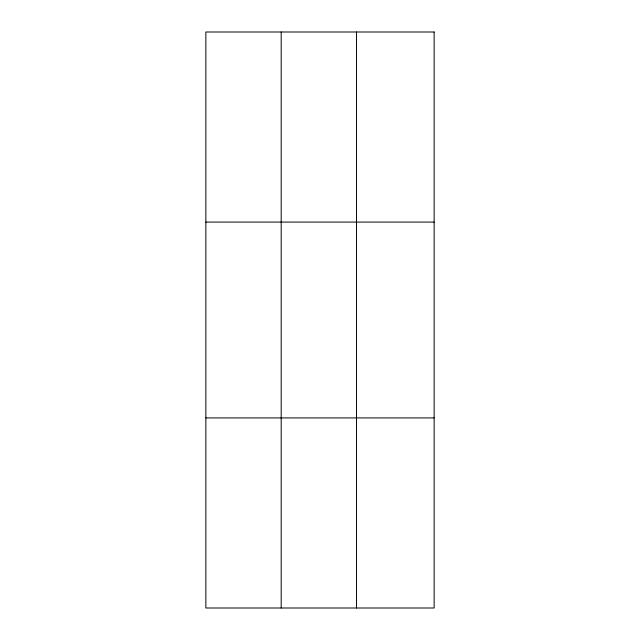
<?xml version="1.0" encoding="UTF-8"?>
<svg xmlns="http://www.w3.org/2000/svg" width="640" height="640" viewBox="0 0 640 640"><rect width="100%" height="100%" fill="white"/><g stroke="black" fill="none" stroke-linecap="round" stroke-linejoin="round"><path stroke-width="0.96" d="M281.192 608L281.192 32M356.52 608L356.52 32M205.864 222.08L434.136 222.08M205.864 417.92L434.136 417.92M434.136 32L434.136 608L205.864 608L205.864 32L434.136 32"/></g></svg>
